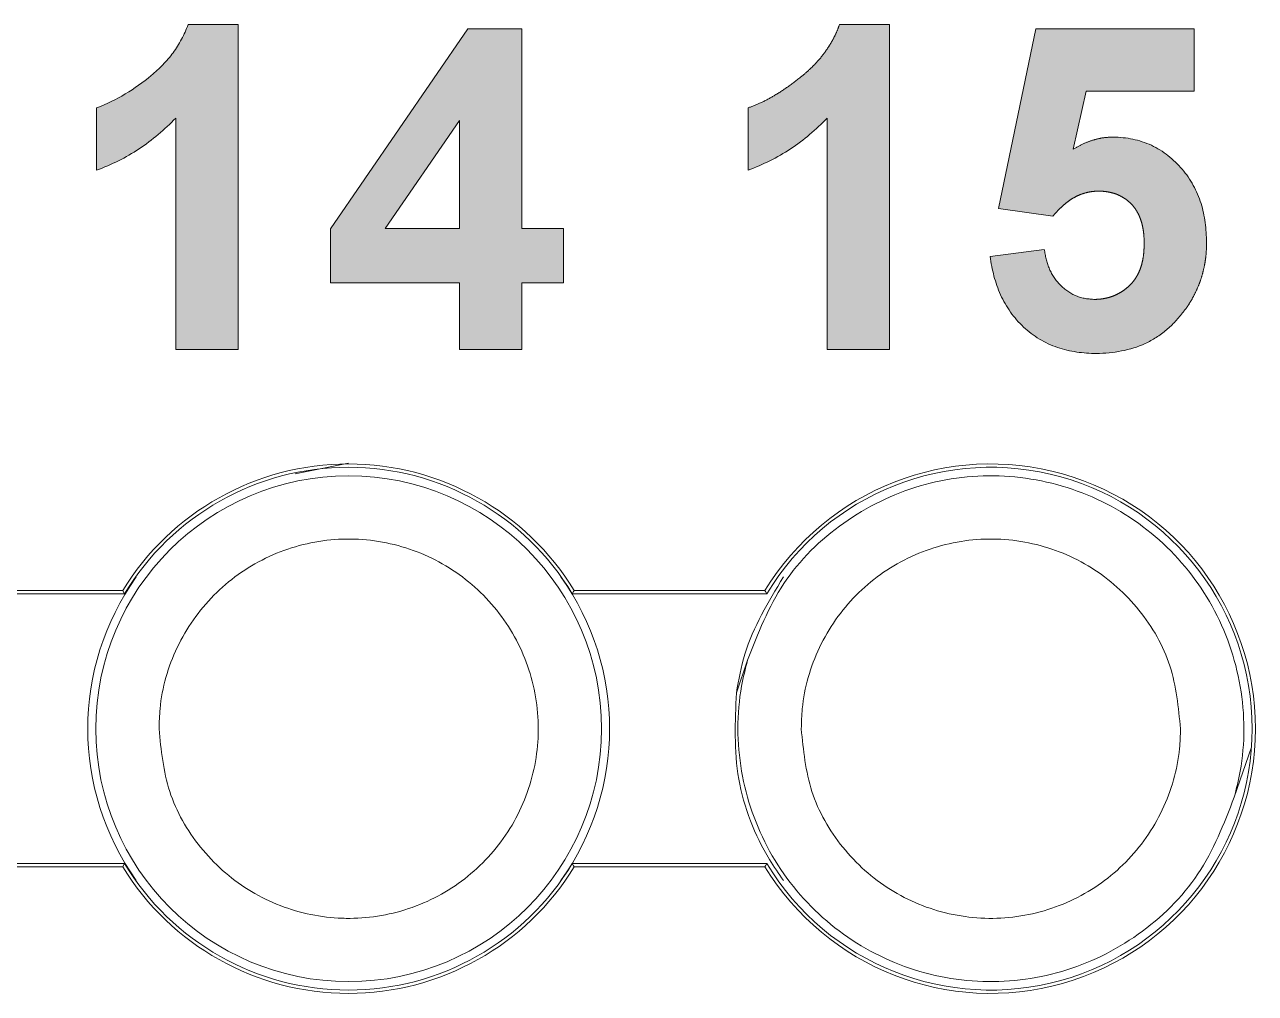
# Model space of a CAD drawing. Extents: x 222 to 1672, y 144 to 807.
# Drawn here: x 1414.802 to 1419.67, y 452.13 to 455.961 of the extents above; entities that cross this region are included whole.
import ezdxf

# ---------------------------------------------------------------- set-up
doc = ezdxf.new("R2010")
doc.units = 0
doc.header["$LTSCALE"] = 2
doc.header["$MEASUREMENT"] = 0
doc.linetypes.add('PHANTOM', pattern=[12.7, 6.35, -1.27, 1.27, -1.27, 1.27, -1.27])
doc.layers.get('0').update_dxf_attribs({"linetype": 'CONTINUOUS'})
doc.layers.add('DIM', color=7, linetype='CONTINUOUS')

msp = doc.modelspace()

# ---------------------------------------------------------------- hatches: boundary and pattern name
at = {"layer": 'DIM'}
h = msp.add_hatch(color=256, dxfattribs=at)
edge = h.paths.add_edge_path(flags=0)
edge.add_line((1415.0869, 455.63175), (1415.0869, 455.3848))
edge.add_spline(control_points=[(1415.0869, 455.3848), (1415.14574, 455.40753), (1415.20224, 455.43493), (1415.30785, 455.50432), (1415.35541, 455.54615), (1415.39971, 455.59111)], knot_values=[0, 0, 0, 0, 0.5, 0.5, 1, 1, 1, 1], weights=[1, 1, 1, 1, 1, 1], degree=3, periodic=0)
edge.add_line((1415.39971, 455.59111), (1415.39971, 454.67686))
edge.add_line((1415.39971, 454.67686), (1415.64666, 454.67686))
edge.add_line((1415.64666, 454.67686), (1415.64666, 455.96102))
edge.add_line((1415.64666, 455.96102), (1415.44858, 455.96102))
edge.add_spline(control_points=[(1415.44858, 455.96102), (1415.43376, 455.92147), (1415.41399, 455.88367), (1415.36477, 455.8162), (1415.33532, 455.78664), (1415.23793, 455.70596), (1415.16576, 455.66132), (1415.0869, 455.63175)], knot_values=[0, 0, 0, 0, 0.25, 0.25, 0.5, 0.5, 1, 1, 1, 1], weights=[1, 1, 1, 1, 1, 1, 1, 1], degree=3, periodic=0)
h = msp.add_hatch(color=256, dxfattribs=at)
h.paths.add_polyline_path([(1416.01149, 454.94028), (1416.52186, 454.94028), (1416.52186, 454.67686), (1416.76882, 454.67686), (1416.76882, 454.94028), (1416.93345, 454.94028), (1416.93345, 455.15431), (1416.76882, 455.15431), (1416.76882, 455.94456), (1416.55453, 455.94456), (1416.01149, 455.15353)], flags=0)
h.paths.add_polyline_path([(1416.22809, 455.15431), (1416.52186, 455.58184), (1416.52186, 455.15431)], flags=0)
h = msp.add_hatch(color=256, dxfattribs=at)
edge = h.paths.add_edge_path(flags=0)
edge.add_line((1417.66312, 455.63175), (1417.66312, 455.3848))
edge.add_spline(control_points=[(1417.66312, 455.3848), (1417.72196, 455.40753), (1417.77846, 455.43493), (1417.88407, 455.50432), (1417.93163, 455.54615), (1417.97593, 455.59111)], knot_values=[0, 0, 0, 0, 0.5, 0.5, 1, 1, 1, 1], weights=[1, 1, 1, 1, 1, 1], degree=3, periodic=0)
edge.add_line((1417.97593, 455.59111), (1417.97593, 454.67686))
edge.add_line((1417.97593, 454.67686), (1418.22288, 454.67686))
edge.add_line((1418.22288, 454.67686), (1418.22288, 455.96102))
edge.add_line((1418.22288, 455.96102), (1418.0248, 455.96102))
edge.add_spline(control_points=[(1418.0248, 455.96102), (1418.02111, 455.95117), (1418.01373, 455.93148), (1417.99963, 455.90321), (1417.98361, 455.87581), (1417.96553, 455.84922), (1417.94531, 455.82346), (1417.92241, 455.79906), (1417.8977, 455.77524), (1417.86234, 455.7456), (1417.8178, 455.71226), (1417.76478, 455.67828), (1417.71399, 455.65082), (1417.67957, 455.63792), (1417.66312, 455.63175)], knot_values=[0, 0, 0, 0, 0.0625706, 0.1251307, 0.187824, 0.2514029, 0.3164648, 0.3825759, 0.450459, 0.5207305, 0.6571441, 0.7813466, 0.8955272, 1, 1, 1, 1], weights=[1, 1, 1, 1, 1, 1, 1, 1, 1, 1, 1, 1, 1, 1, 1], degree=3, periodic=0)
h = msp.add_hatch(color=256, dxfattribs=at)
edge = h.paths.add_edge_path(flags=0)
edge.add_spline(control_points=[(1419.22979, 455.09488), (1419.22956, 455.08596), (1419.2291, 455.06868), (1419.22668, 455.04351), (1419.22192, 455.02016), (1419.21595, 454.99833), (1419.20764, 454.97842), (1419.19755, 454.96035), (1419.18588, 454.94382), (1419.17226, 454.92926), (1419.15724, 454.91661), (1419.1419, 454.90492), (1419.12513, 454.89589), (1419.10804, 454.88764), (1419.08973, 454.88185), (1419.07082, 454.87746), (1419.051, 454.87478), (1419.03756, 454.87455), (1419.03069, 454.87442)], knot_values=[0, 0, 0, 0, 0.0797499, 0.154471, 0.2255516, 0.292493, 0.3563872, 0.4177885, 0.477113, 0.5367533, 0.595431, 0.652444, 0.7087106, 0.765279, 0.8217383, 0.8799185, 0.9386562, 1, 1, 1, 1], weights=[1, 1, 1, 1, 1, 1, 1, 1, 1, 1, 1, 1, 1, 1, 1, 1, 1, 1, 1], degree=3, periodic=0)
edge.add_spline(control_points=[(1419.03069, 454.87442), (1419.00517, 454.87577), (1418.97956, 454.87974), (1418.93312, 454.90077), (1418.91227, 454.91631), (1418.87721, 454.9533), (1418.86316, 454.97541), (1418.84362, 455.02199), (1418.83877, 455.04687), (1418.83467, 455.07199)], knot_values=[0, 0, 0, 0, 0.25, 0.25, 0.5, 0.5, 0.75, 0.75, 1, 1, 1, 1], weights=[1, 1, 1, 1, 1, 1, 1, 1, 1, 1], degree=3, periodic=0)
edge.add_line((1418.83467, 455.07199), (1418.62064, 455.04421))
edge.add_spline(control_points=[(1418.62064, 455.04421), (1418.62788, 454.99196), (1418.64012, 454.94011), (1418.68356, 454.84492), (1418.71437, 454.801), (1418.79117, 454.7293), (1418.83657, 454.7016), (1418.93659, 454.66721), (1418.98839, 454.66135), (1419.04098, 454.6604)], knot_values=[0, 0, 0, 0, 0.25, 0.25, 0.5, 0.5, 0.75, 0.75, 1, 1, 1, 1], weights=[1, 1, 1, 1, 1, 1, 1, 1, 1, 1], degree=3, periodic=0)
edge.add_spline(control_points=[(1419.04098, 454.6604), (1419.10754, 454.66216), (1419.17458, 454.67204), (1419.26399, 454.71395), (1419.29247, 454.73238), (1419.34314, 454.77464), (1419.36477, 454.79971), (1419.38568, 454.82555)], knot_values=[0, 0, 0, 0, 0.5, 0.5, 0.75, 0.75, 1, 1, 1, 1], weights=[1, 1, 1, 1, 1, 1, 1, 1], degree=3, periodic=0)
edge.add_spline(control_points=[(1419.38568, 454.82555), (1419.39299, 454.83563), (1419.40751, 454.85567), (1419.42583, 454.88768), (1419.44175, 454.92053), (1419.45462, 454.95444), (1419.46435, 454.98952), (1419.47165, 455.02543), (1419.47575, 455.06255), (1419.47641, 455.08758), (1419.47675, 455.10028)], knot_values=[0, 0, 0, 0, 0.1266521, 0.2518214, 0.3748106, 0.4980287, 0.6204558, 0.7450882, 0.8706982, 1, 1, 1, 1], weights=[1, 1, 1, 1, 1, 1, 1, 1, 1, 1, 1], degree=3, periodic=0)
edge.add_spline(control_points=[(1419.47675, 455.10028), (1419.47543, 455.15231), (1419.47004, 455.20464), (1419.43909, 455.30342), (1419.41345, 455.34995), (1419.34612, 455.42846), (1419.30497, 455.46188), (1419.21136, 455.50588), (1419.15974, 455.51512), (1419.10786, 455.5165)], knot_values=[0, 0, 0, 0, 0.25, 0.25, 0.5, 0.5, 0.75, 0.75, 1, 1, 1, 1], weights=[1, 1, 1, 1, 1, 1, 1, 1, 1, 1], degree=3, periodic=0)
edge.add_spline(control_points=[(1419.10786, 455.5165), (1419.09443, 455.51589), (1419.06737, 455.51465), (1419.02721, 455.50511), (1418.98727, 455.49025), (1418.96225, 455.47581), (1418.9494, 455.4684)], knot_values=[0, 0, 0, 0, 0.2400827, 0.4839119, 0.734987, 1, 1, 1, 1], weights=[1, 1, 1, 1, 1, 1, 1], degree=3, periodic=0)
edge.add_line((1418.9494, 455.4684), (1418.99982, 455.6976))
edge.add_line((1418.99982, 455.6976), (1419.42736, 455.6976))
edge.add_line((1419.42736, 455.6976), (1419.42736, 455.94456))
edge.add_line((1419.42736, 455.94456), (1418.80174, 455.94456))
edge.add_line((1418.80174, 455.94456), (1418.65357, 455.23405))
edge.add_line((1418.65357, 455.23405), (1418.86914, 455.2037))
edge.add_spline(control_points=[(1418.86914, 455.2037), (1418.87578, 455.21154), (1418.88865, 455.22674), (1418.90961, 455.24686), (1418.93103, 455.26408), (1418.95329, 455.27811), (1418.97627, 455.28898), (1418.99993, 455.29679), (1419.02423, 455.30159), (1419.0407, 455.30218), (1419.04895, 455.30248)], knot_values=[0, 0, 0, 0, 0.1449947, 0.2811459, 0.4095391, 0.5324906, 0.6516455, 0.7676587, 0.8835391, 1, 1, 1, 1], weights=[1, 1, 1, 1, 1, 1, 1, 1, 1, 1, 1], degree=3, periodic=0)
edge.add_spline(control_points=[(1419.04895, 455.30248), (1419.05548, 455.30236), (1419.06833, 455.30214), (1419.08706, 455.29935), (1419.10502, 455.29563), (1419.12201, 455.29006), (1419.13776, 455.28232), (1419.15289, 455.27373), (1419.16676, 455.26294), (1419.17999, 455.25095), (1419.19185, 455.23709), (1419.20182, 455.22137), (1419.21081, 455.20438), (1419.21744, 455.18548), (1419.22341, 455.16521), (1419.22697, 455.14317), (1419.22941, 455.11955), (1419.22966, 455.10329), (1419.22979, 455.09488)], knot_values=[0, 0, 0, 0, 0.0626385, 0.123319, 0.1814711, 0.2387655, 0.2943902, 0.3497582, 0.4055958, 0.4627123, 0.5211321, 0.5800662, 0.6412088, 0.7053083, 0.7720513, 0.8439458, 0.9192544, 1, 1, 1, 1], weights=[1, 1, 1, 1, 1, 1, 1, 1, 1, 1, 1, 1, 1, 1, 1, 1, 1, 1, 1], degree=3, periodic=0)

# ---------------------------------------------------------------- linework, layer by layer
at = {"linetype": 'PHANTOM', "lineweight": 5}
for p, q in [((1415.44858, 455.96102), (1415.64666, 455.96102)), ((1415.64666, 455.96102), (1415.64666, 454.67686)), ((1416.01149, 455.15353), (1416.55453, 455.94456)), ((1416.55453, 455.94456), (1416.76882, 455.94456)), ((1416.76882, 455.94456), (1416.76882, 455.15431)), ((1418.0248, 455.96102), (1418.22288, 455.96102)), ((1418.22288, 455.96102), (1418.22288, 454.67686)), ((1418.65357, 455.23405), (1418.80174, 455.94456)), ((1418.80174, 455.94456), (1419.42736, 455.94456)), ((1419.42736, 455.94456), (1419.42736, 455.6976)), ((1418.99982, 455.6976), (1418.9494, 455.4684)), ((1419.42736, 455.6976), (1418.99982, 455.6976)), ((1415.0869, 455.3848), (1415.0869, 455.63175)), ((1417.66312, 455.3848), (1417.66312, 455.63175)), ((1415.39971, 454.67686), (1415.39971, 455.5911)), ((1416.52186, 455.58185), (1416.22809, 455.15431)), ((1416.52186, 455.15431), (1416.52186, 455.58185)), ((1417.97593, 454.67686), (1417.97593, 455.5911)), ((1418.86914, 455.2037), (1418.65357, 455.23405)), ((1416.01149, 454.94028), (1416.01149, 455.15353)), ((1416.22809, 455.15431), (1416.52186, 455.15431)), ((1416.76882, 455.15431), (1416.93345, 455.15431)), ((1416.93345, 455.15431), (1416.93345, 454.94028)), ((1418.62064, 455.04421), (1418.83467, 455.07199)), ((1416.52186, 454.94028), (1416.01149, 454.94028)), ((1416.52186, 454.67686), (1416.52186, 454.94028)), ((1416.93345, 454.94028), (1416.76882, 454.94028)), ((1416.76882, 454.94028), (1416.76882, 454.67686)), ((1415.64666, 454.67686), (1415.39971, 454.67686)), ((1416.76882, 454.67686), (1416.52186, 454.67686)), ((1418.22288, 454.67686), (1417.97593, 454.67686))]:
    msp.add_line(p, q, dxfattribs=at)
at = {"linetype": 'Continuous', "lineweight": 5}
for p, q in [((1416.08357, 454.22675), (1415.87201, 454.18467)), ((1415.24088, 453.77673), (1415.24381, 453.77673)), ((1416.92333, 453.77673), (1416.92462, 453.77673)), ((1414.42803, 453.71059), (1415.19746, 453.71059)), ((1414.42803, 453.71059), (1415.19746, 453.71059)), ((1415.1901, 453.72368), (1414.43539, 453.72368)), ((1415.1901, 453.72368), (1414.43539, 453.72368)), ((1416.96803, 453.71059), (1417.73746, 453.71059)), ((1416.96803, 453.71059), (1417.73746, 453.71059)), ((1417.7301, 453.72368), (1416.97539, 453.72368)), ((1417.7301, 453.72368), (1416.97539, 453.72368)), ((1417.66103, 453.44784), (1417.61684, 453.31902)), ((1419.65384, 453.10311), (1419.58611, 452.90557)), ((1415.19746, 452.64314), (1414.42803, 452.64314)), ((1415.19746, 452.64314), (1414.42803, 452.64314)), ((1417.73746, 452.64314), (1416.96803, 452.64314)), ((1417.73746, 452.64314), (1416.96803, 452.64314)), ((1414.43539, 452.63004), (1415.1901, 452.63004)), ((1414.43539, 452.63004), (1415.1901, 452.63004)), ((1416.97539, 452.63004), (1417.7301, 452.63004)), ((1416.97539, 452.63004), (1417.7301, 452.63004)), ((1415.24381, 452.57673), (1415.24106, 452.57673)), ((1416.92333, 452.57673), (1416.92443, 452.57673))]:
    msp.add_line(p, q, dxfattribs=at)
at = {"linetype": 'Continuous', "lineweight": 5, "flags": 128}
for points in [[(1415.19746, 453.71059), (1415.19239, 453.7196), (1415.1901, 453.72368)], [(1415.19746, 453.71059), (1415.19239, 453.7196), (1415.1901, 453.72368)], [(1416.96803, 453.71059), (1416.9731, 453.7196), (1416.97539, 453.72368)], [(1416.96803, 453.71059), (1416.9731, 453.7196), (1416.97539, 453.72368)], [(1417.73746, 453.71059), (1417.73239, 453.7196), (1417.7301, 453.72368)], [(1415.19746, 452.64314), (1415.19239, 452.63413), (1415.1901, 452.63004)], [(1415.19746, 452.64314), (1415.19239, 452.63413), (1415.1901, 452.63004)], [(1416.96803, 452.64314), (1416.9731, 452.63413), (1416.97539, 452.63004)], [(1416.96803, 452.64314), (1416.9731, 452.63413), (1416.97539, 452.63004)], [(1417.73746, 452.64314), (1417.73239, 452.63413), (1417.7301, 452.63004)]]:
    msp.add_lwpolyline(points, dxfattribs=at)
at = {"linetype": 'Continuous', "lineweight": 5}
msp.add_circle((1416.08357, 453.1767), 1, dxfattribs=at)
for centre, radius, start, end in [((1416.08275, 453.17686), 1.04682, 31.4908, 148.5092), ((1416.08275, 453.17686), 1.04682, 31.4908, 148.5092), ((1416.08275, 453.17686), 1.03373, 31.08527, 148.91473), ((1416.08275, 453.17686), 1.03373, 31.08527, 148.91473), ((1418.62275, 453.17686), 1.04682, 211.4908, 148.5092), ((1418.62275, 453.17686), 1.04682, 211.4908, 148.5092), ((1418.62275, 453.17686), 1.03373, 211.08527, 148.91473), ((1416.08357, 453.17673), 1.03208, 144.45452, 215.54548), ((1416.08357, 453.17673), 1.03208, 324.45452, 35.54548), ((1416.08275, 453.17686), 1.03373, 211.08527, 328.91473), ((1416.08275, 453.17686), 1.03373, 211.08527, 328.91473), ((1416.08275, 453.17686), 1.04682, 211.4908, 328.5092), ((1416.08275, 453.17686), 1.04682, 211.4908, 328.5092)]:
    msp.add_arc(centre, radius, start, end, dxfattribs=at)
at = {"linetype": 'PHANTOM', "lineweight": 5}
for points, knots in [([(1415.0869, 455.63175), (1415.16576, 455.66132), (1415.23793, 455.70596), (1415.33532, 455.78664), (1415.36477, 455.8162), (1415.41399, 455.88367), (1415.43376, 455.92147), (1415.44858, 455.96102)], [0, 0, 0, 0, 0.5, 0.5, 0.75, 0.75, 1, 1, 1, 1]), ([(1417.66312, 455.63175), (1417.67957, 455.63792), (1417.71399, 455.65082), (1417.76478, 455.67828), (1417.8178, 455.71226), (1417.86234, 455.7456), (1417.8977, 455.77524), (1417.92241, 455.79906), (1417.94531, 455.82346), (1417.96553, 455.84922), (1417.98361, 455.87581), (1417.99963, 455.90321), (1418.01373, 455.93148), (1418.02111, 455.95117), (1418.0248, 455.96102)], [0, 0, 0, 0, 0.1044728, 0.2186534, 0.3428559, 0.4792695, 0.549541, 0.6174241, 0.6835352, 0.7485971, 0.812176, 0.8748693, 0.9374294, 1, 1, 1, 1]), ([(1415.39971, 455.59111), (1415.35541, 455.54615), (1415.30785, 455.50432), (1415.20224, 455.43493), (1415.14574, 455.40753), (1415.0869, 455.3848)], [0, 0, 0, 0, 0.5, 0.5, 1, 1, 1, 1]), ([(1417.97593, 455.59111), (1417.93163, 455.54615), (1417.88407, 455.50432), (1417.77846, 455.43493), (1417.72196, 455.40753), (1417.66312, 455.3848)], [0, 0, 0, 0, 0.5, 0.5, 1, 1, 1, 1]), ([(1418.9494, 455.4684), (1418.96225, 455.47581), (1418.98727, 455.49025), (1419.02721, 455.50511), (1419.06737, 455.51465), (1419.09443, 455.51589), (1419.10786, 455.5165)], [0, 0, 0, 0, 0.265013, 0.5160881, 0.7599173, 1, 1, 1, 1]), ([(1419.10786, 455.5165), (1419.15974, 455.51512), (1419.21136, 455.50588), (1419.30497, 455.46188), (1419.34612, 455.42846), (1419.41345, 455.34995), (1419.43909, 455.30342), (1419.47004, 455.20464), (1419.47543, 455.15231), (1419.47675, 455.10028)], [0, 0, 0, 0, 0.25, 0.25, 0.5, 0.5, 0.75, 0.75, 1, 1, 1, 1]), ([(1419.04895, 455.30248), (1419.0407, 455.30218), (1419.02423, 455.30159), (1418.99993, 455.29679), (1418.97627, 455.28898), (1418.95329, 455.27811), (1418.93103, 455.26408), (1418.90961, 455.24686), (1418.88865, 455.22674), (1418.87578, 455.21154), (1418.86914, 455.2037)], [0, 0, 0, 0, 0.1164609, 0.2323413, 0.3483545, 0.4675094, 0.5904609, 0.7188541, 0.8550053, 1, 1, 1, 1]), ([(1419.22979, 455.09488), (1419.22966, 455.10329), (1419.22941, 455.11955), (1419.22697, 455.14317), (1419.22341, 455.16521), (1419.21744, 455.18548), (1419.21081, 455.20438), (1419.20182, 455.22137), (1419.19185, 455.23709), (1419.17999, 455.25095), (1419.16676, 455.26294), (1419.15289, 455.27373), (1419.13776, 455.28232), (1419.12201, 455.29006), (1419.10502, 455.29563), (1419.08706, 455.29935), (1419.06833, 455.30214), (1419.05548, 455.30236), (1419.04895, 455.30248)], [0, 0, 0, 0, 0.0807456, 0.1560542, 0.2279487, 0.2946917, 0.3587912, 0.4199338, 0.4788679, 0.5372877, 0.5944042, 0.6502418, 0.7056098, 0.7612345, 0.8185289, 0.876681, 0.9373615, 1, 1, 1, 1]), ([(1418.83467, 455.07199), (1418.83877, 455.04687), (1418.84362, 455.02199), (1418.86316, 454.97541), (1418.87721, 454.9533), (1418.91227, 454.91631), (1418.93312, 454.90077), (1418.97956, 454.87974), (1419.00517, 454.87577), (1419.03069, 454.87442)], [0, 0, 0, 0, 0.25, 0.25, 0.5, 0.5, 0.75, 0.75, 1, 1, 1, 1]), ([(1419.03069, 454.87442), (1419.03756, 454.87455), (1419.051, 454.87478), (1419.07082, 454.87746), (1419.08973, 454.88185), (1419.10804, 454.88764), (1419.12513, 454.89589), (1419.1419, 454.90492), (1419.15724, 454.91661), (1419.17226, 454.92926), (1419.18588, 454.94382), (1419.19755, 454.96035), (1419.20764, 454.97842), (1419.21595, 454.99833), (1419.22192, 455.02016), (1419.22668, 455.04351), (1419.2291, 455.06868), (1419.22956, 455.08596), (1419.22979, 455.09488)], [0, 0, 0, 0, 0.06134382, 0.12008148, 0.1782617, 0.23472102, 0.29128943, 0.34755603, 0.40456901, 0.46324666, 0.52288703, 0.58221153, 0.64361276, 0.70750701, 0.77444843, 0.84552904, 0.92025012, 1, 1, 1, 1]), ([(1419.47675, 455.10028), (1419.47641, 455.08758), (1419.47575, 455.06255), (1419.47165, 455.02543), (1419.46435, 454.98952), (1419.45462, 454.95444), (1419.44175, 454.92053), (1419.42583, 454.88768), (1419.40751, 454.85567), (1419.39299, 454.83563), (1419.38568, 454.82555)], [0, 0, 0, 0, 0.1293018, 0.2549118, 0.3795442, 0.5019713, 0.6251894, 0.7481786, 0.8733479, 1, 1, 1, 1]), ([(1419.04098, 454.6604), (1418.98839, 454.66135), (1418.93659, 454.66721), (1418.83657, 454.7016), (1418.79117, 454.7293), (1418.71437, 454.801), (1418.68356, 454.84492), (1418.64012, 454.94011), (1418.62788, 454.99196), (1418.62064, 455.04421)], [0, 0, 0, 0, 0.25, 0.25, 0.5, 0.5, 0.75, 0.75, 1, 1, 1, 1]), ([(1419.38568, 454.82555), (1419.36477, 454.79971), (1419.34314, 454.77464), (1419.29247, 454.73238), (1419.26399, 454.71395), (1419.17458, 454.67204), (1419.10754, 454.66216), (1419.04098, 454.6604)], [0, 0, 0, 0, 0.25, 0.25, 0.5, 0.5, 1, 1, 1, 1])]:
    msp.add_open_spline(points, degree=3, knots=knots, dxfattribs=at)
at = {"linetype": 'Continuous', "lineweight": 5}
for points, knots in [([(1417.66103, 453.44784), (1417.70216, 453.55308), (1417.78442, 453.76356), (1418.0315, 454.00492), (1418.33754, 454.1551), (1418.67791, 454.19439), (1419.01161, 454.11908), (1419.30165, 453.93753), (1419.51545, 453.67007), (1419.62776, 453.34752), (1419.62977, 453.08241), (1419.59452, 452.93963), (1419.58611, 452.90557)], [0, 0, 0, 0, 0.1073726, 0.2147453, 0.3221177, 0.4294902, 0.5368627, 0.644235, 0.7516074, 0.8589798, 0.9663523, 1, 1, 1, 1]), ([(1415.33357, 453.1767), (1415.34186, 453.09237), (1415.35844, 452.9237), (1415.48775, 452.69921), (1415.67803, 452.52857), (1415.87607, 452.44741), (1416.01113, 452.4287), (1416.10447, 452.42549), (1416.24054, 452.43489), (1416.44336, 452.50226), (1416.64622, 452.6594), (1416.78578, 452.87461), (1416.8301, 453.05847), (1416.83646, 453.2434), (1416.80486, 453.42987), (1416.68043, 453.65416), (1416.48874, 453.82486), (1416.25136, 453.92242), (1415.99505, 453.93592), (1415.74878, 453.86384), (1415.54004, 453.71424), (1415.39337, 453.50422), (1415.33801, 453.31325), (1415.33442, 453.20301), (1415.33357, 453.1767)], [0, 0, 0, 0, 0.0536753, 0.1073512, 0.1610266, 0.2147021, 0.2412506, 0.2478663, 0.2744148, 0.3280904, 0.3817658, 0.4354413, 0.4891171, 0.5000997, 0.553775, 0.6074509, 0.6611263, 0.7148018, 0.7684773, 0.8221529, 0.8758285, 0.9295039, 0.9831792, 1, 1, 1, 1]), ([(1419.37357, 453.1767), (1419.36527, 453.26104), (1419.34869, 453.42971), (1419.21941, 453.6542), (1419.02901, 453.82485), (1418.79129, 453.92242), (1418.53507, 453.93592), (1418.28878, 453.86384), (1418.08004, 453.71424), (1417.93337, 453.50422), (1417.87801, 453.31325), (1417.87442, 453.20301), (1417.87357, 453.1767)], [0, 0, 0, 0, 0.1073721, 0.2147452, 0.3221173, 0.4294899, 0.5368623, 0.6442349, 0.7516074, 0.8589797, 0.9663517, 1, 1, 1, 1]), ([(1417.80275, 453.77673), (1417.74295, 453.67808), (1417.65586, 453.53439), (1417.62615, 453.37042), (1417.61684, 453.31902)], [0, 0, 0, 0, 0.6865729, 1, 1, 1, 1]), ([(1419.58611, 452.90557), (1419.54498, 452.80033), (1419.46271, 452.58985), (1419.21564, 452.34849), (1418.9096, 452.19831), (1418.56923, 452.15902), (1418.23552, 452.23433), (1417.94549, 452.41588), (1417.73169, 452.68334), (1417.61937, 453.00589), (1417.61736, 453.271), (1417.65262, 453.41378), (1417.66103, 453.44784)], [0, 0, 0, 0, 0.10737265, 0.21474518, 0.32211748, 0.42949, 0.53686251, 0.64423492, 0.75160731, 0.85897976, 0.96635229, 1, 1, 1, 1]), ([(1417.61684, 453.31902), (1417.61204, 453.20441), (1417.60244, 452.97519), (1417.70153, 452.72472), (1417.78423, 452.6038), (1417.80275, 452.57673)], [0, 0, 0, 0, 0.43698027, 0.87396269, 1, 1, 1, 1]), ([(1417.87357, 453.1767), (1417.88186, 453.09237), (1417.89844, 452.9237), (1418.02773, 452.69921), (1418.21812, 452.52856), (1418.45585, 452.43099), (1418.71206, 452.41749), (1418.95836, 452.48957), (1419.16709, 452.63917), (1419.31377, 452.84919), (1419.36913, 453.04016), (1419.37271, 453.1504), (1419.37357, 453.1767)], [0, 0, 0, 0, 0.1073721, 0.2147452, 0.3221174, 0.4294899, 0.5368623, 0.6442349, 0.7516074, 0.8589797, 0.9663517, 1, 1, 1, 1])]:
    msp.add_open_spline(points, degree=3, knots=knots, dxfattribs=at)

doc.saveas('drawing.dxf')
